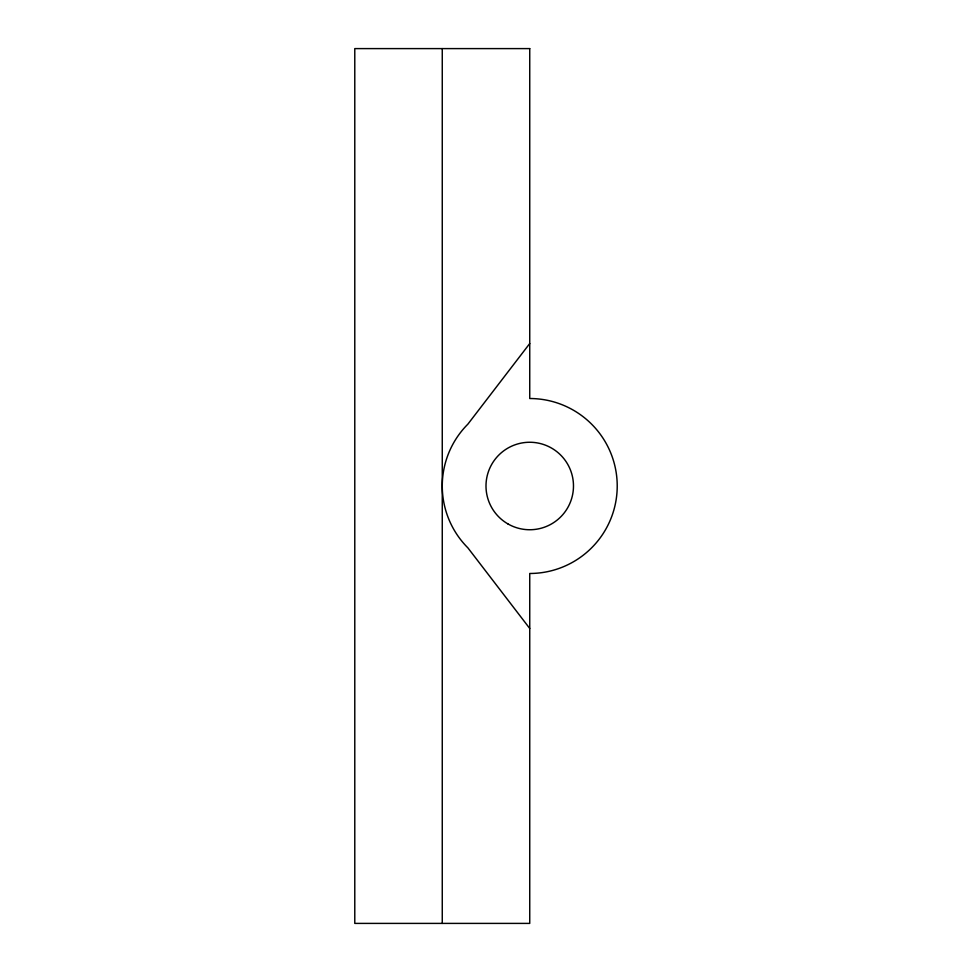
<?xml version="1.0" encoding="UTF-8"?>
<svg xmlns="http://www.w3.org/2000/svg" width="972" height="972" viewBox="0 0 972 972"><rect width="100%" height="100%" fill="white"/><g stroke="black" fill="none" stroke-linecap="round" stroke-linejoin="round"><path stroke-width="1.46" d="M529.74 343.529L467.884 424.144A87.48 87.48 0 0 0 467.884 547.856L529.74 628.471M442.26 48.6L442.26 923.4M529.74 48.6L354.78 48.6L354.78 923.4L529.74 923.4L529.74 573.48A87.48 87.48 0 0 0 617.22 486A87.48 87.48 0 0 0 529.74 398.52L529.74 48.6M507.87 523.884A43.74 43.74 0 0 0 573.48 486A43.74 43.74 0 0 0 507.87 448.116A43.74 43.74 0 0 0 507.87 523.884"/></g></svg>
